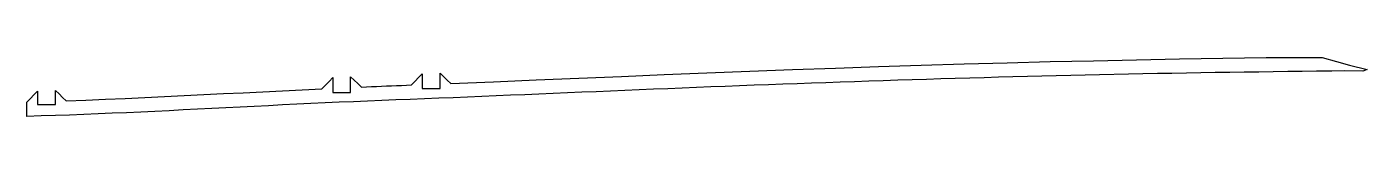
# Model space of a CAD drawing. Header units: millimetres. Extents: x 74 to 449, y -13 to 4.
import ezdxf

# ---------------------------------------------------------------- set-up
doc = ezdxf.new("R2010")
doc.units = ezdxf.units.MM

msp = doc.modelspace()

# ---------------------------------------------------------------- linework, layer by layer
msp.add_lwpolyline([(420.35, 3.65), (436.08, 3.65), (440.03, 2.58), (443.66, 1.54), (448.63, 0.3), (447.45, -0.12), (442.34, -0.03), (438.73, -0.13), (434.5, -0.16), (430.49, -0.22), (426.43, -0.27), (422.37, -0.32), (418.32, -0.38), (414.27, -0.44), (410.22, -0.5), (406.17, -0.56), (402.12, -0.63), (398.08, -0.7), (394.03, -0.77), (389.99, -0.84), (385.95, -0.92), (381.91, -1), (373.83, -1.17), (369.79, -1.26), (365.76, -1.35), (361.72, -1.44), (357.69, -1.54), (353.66, -1.64), (349.63, -1.75), (345.6, -1.85), (341.57, -1.96), (337.54, -2.07), (333.51, -2.19), (329.49, -2.31), (325.46, -2.43), (321.44, -2.55), (317.42, -2.68), (313.39, -2.81), (309.37, -2.94), (305.35, -3.08), (301.34, -3.22), (297.32, -3.36), (293.3, -3.5), (289.29, -3.65), (285.27, -3.8), (281.26, -3.95), (277.25, -4.1), (273.23, -4.26), (269.22, -4.41), (265.21, -4.57), (261.2, -4.73), (257.19, -4.89), (253.19, -5.06), (249.18, -5.22), (245.17, -5.39), (241.17, -5.55), (237.16, -5.72), (233.16, -5.89), (229.16, -6.06), (225.15, -6.23), (221.15, -6.4), (217.15, -6.57), (213.15, -6.73), (209.15, -6.9), (205.15, -7.07), (201.15, -7.23), (197.15, -7.4), (193.15, -7.56), (189.15, -7.72), (185.15, -7.88), (181.14, -8.03), (177.18, -8.19), (173.22, -8.35), (169.25, -8.51), (165.29, -8.68), (161.33, -8.86), (157.37, -9.04), (153.41, -9.23), (149.44, -9.42), (145.48, -9.61), (141.52, -9.81), (137.56, -10.01), (133.6, -10.21), (129.64, -10.41), (125.67, -10.61), (121.71, -10.8), (117.74, -11), (113.78, -11.2), (109.81, -11.39), (105.84, -11.58), (101.87, -11.76), (97.9, -11.94), (93.92, -12.11), (89.94, -12.27), (85.96, -12.42), (81.98, -12.56), (77.99, -12.68), (74, -12.79), (74, -8.79), (74, -8.79), (74, -8.79), (74, -8.79), (74, -8.79), (74, -8.79), (74, -8.79), (74, -8.79), (75, -7.76), (76, -6.74), (77, -5.71), (77, -9.45), (82, -9.45), (82, -5.56), (83, -6.52), (84, -7.49), (85, -8.45), (90.51, -8.24), (96.01, -8.02), (101.51, -7.77), (107.01, -7.52), (112.51, -7.26), (118.01, -6.99), (123.51, -6.71), (129.01, -6.43), (134.51, -6.16), (140, -5.88), (145.5, -5.61), (151, -5.34), (156.5, -5.08), (157.5, -4.03), (158.5, -2.99), (159.5, -1.94), (159.5, -6.08), (164.5, -6.08), (164.5, -1.72), (165.5, -2.67), (166.5, -3.63), (167.5, -4.58), (168.9, -4.52), (170.3, -4.46), (171.7, -4.41), (173.1, -4.35), (174.5, -4.29), (175.9, -4.23), (177.3, -4.18), (178.7, -4.12), (180.1, -4.07), (181.5, -4.01), (182.5, -2.98), (183.5, -1.94), (184.5, -0.9), (184.5, -5.01), (189.5, -5.01), (189.5, -0.7), (190.5, -1.66), (191.5, -2.62), (192.5, -3.58), (204.41, -3.09), (216.33, -2.6), (228.27, -2.09), (240.2, -1.59), (252.15, -1.1), (264.1, -0.62), (276.06, -0.15), (288.03, 0.3), (300.01, 0.73), (312, 1.14), (324, 1.53), (336.01, 1.88), (348.03, 2.21), (360.05, 2.52), (372.09, 2.79), (384.14, 3.04), (396.2, 3.27), (408.27, 3.47), (420.35, 3.65)], close=True)

doc.saveas('drawing.dxf')
